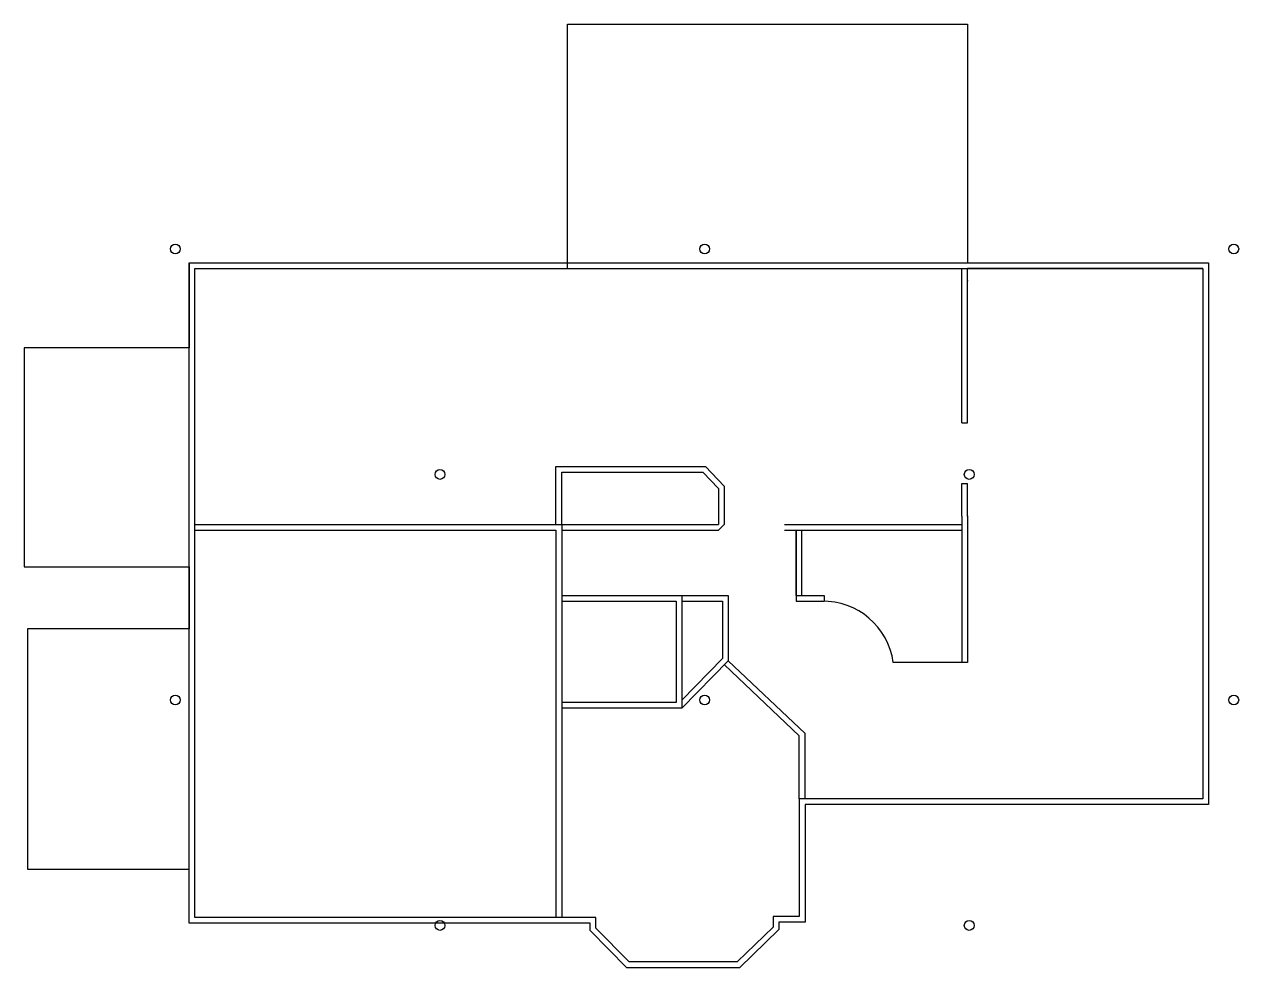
# Model space of a CAD drawing. Header units: feet. Extents: x -8.4 to 53.5, y -1.9 to 46.2.
import ezdxf

# ---------------------------------------------------------------- set-up
doc = ezdxf.new("R2010")
doc.units = ezdxf.units.FT
doc.header["$MEASUREMENT"] = 0
doc.layers.add('GridPoints2', color=170, linetype='Continuous')

msp = doc.modelspace()

# ---------------------------------------------------------------- linework, layer by layer
for p, q in [((19.292, 34), (19.292, 46.167)), ((19.292, 46.167), (39.708, 46.167)), ((39.708, 46.167), (39.708, 34)), ((0, 34), (0, 29.667)), ((19.292, 33.708), (19.292, 34)), ((39.417, 25.833), (39.417, 33.708)), ((51.708, 33.708), (39.708, 33.708)), ((39.708, 25.833), (39.708, 33.708)), ((0, 29.667), (-8.417, 29.667)), ((-8.417, 29.667), (-8.417, 18.5)), ((39.417, 21.083), (39.417, 22.75)), ((39.417, 22.75), (39.708, 22.75)), ((39.708, 21.083), (39.708, 22.75)), ((39.417, 21.083), (39.417, 20.792)), ((39.708, 21.083), (39.708, 20.792)), ((27, 20.371), (27.292, 20.663)), ((0.292, 0.621), (0.292, 20.371)), ((19, 20.371), (19, 17.038)), ((30.958, 17.038), (30.958, 20.371)), ((31.25, 17.038), (31.25, 20.371)), ((-8.417, 18.5), (0, 18.5)), ((0, 18.5), (0, 15.333)), ((30.958, 17.038), (32.396, 17.038)), ((30.958, 16.746), (32.396, 16.746)), ((0, 15.333), (-8.25, 15.333)), ((-8.25, 15.333), (-8.25, 3.083)), ((31.417, 10), (27.5, 13.704)), ((31.125, 9.874), (27.3, 13.493)), ((-8.25, 3.083), (0, 3.083))]:
    msp.add_line(p, q)
for points in [[(0, 0.329), (0, 34), (52, 34), (52, 6.375), (31.417, 6.375), (31.417, 0.375), (30.083, 0.375), (30.083, 0), (28.071, -1.947), (22.321, -1.947), (20.452, -0.046), (20.452, 0.329)], [(0.292, 0.621), (0.292, 33.708), (51.708, 33.708), (51.708, 6.667), (31.125, 6.667), (31.125, 0.667), (29.792, 0.667), (29.792, 0.124), (27.953, -1.656), (22.444, -1.656), (20.743, 0.074), (20.743, 0.621)]]:
    msp.add_lwpolyline(points, close=True)
for points in [[(39.417, 25.833), (39.708, 25.833)], [(18.708, 20.663), (18.708, 23.621), (19.75, 23.621), (19.875, 23.621), (26.333, 23.621), (27.292, 22.617), (27.292, 20.663)], [(19, 20.663), (19, 23.329), (19.75, 23.329), (19.875, 23.329), (26.208, 23.329), (27, 22.5), (27, 20.663)], [(0.292, 20.663), (19, 20.663), (19, 0.621)], [(19, 20.663), (27, 20.663)], [(30.375, 20.663), (39.417, 20.663)], [(39.417, 20.792), (39.417, 20.371)], [(39.708, 20.792), (39.708, 20.371)], [(0.292, 20.371), (18.708, 20.371), (18.708, 0.621)], [(19, 20.371), (27, 20.371)], [(30.375, 20.371), (39.417, 20.371)], [(30.958, 20.371), (30.958, 17.038), (30.958, 16.746)], [(39.417, 20.371), (39.417, 13.621)], [(39.708, 20.371), (39.708, 13.621)], [(19, 17.038), (24.833, 17.038), (25.125, 17.038), (25.125, 16.746), (25.125, 11.579), (25.125, 11.288), (24.833, 11.288), (19, 11.288)], [(19, 16.746), (24.833, 16.746), (24.833, 11.579), (19, 11.579)], [(25.125, 17.038), (27.208, 17.038), (27.5, 17.038), (27.5, 13.704), (25.125, 11.288)], [(25.125, 16.746), (27.208, 16.746), (27.208, 13.824), (25.125, 11.704)], [(32.396, 17.038), (32.396, 16.746)], [(39.417, 13.621), (35.917, 13.621)], [(39.708, 13.621), (39.417, 13.621)], [(31.417, 6.667), (31.417, 10)], [(31.125, 6.667), (31.125, 9.874)]]:
    msp.add_lwpolyline(points)
msp.add_arc((32.325, 13.12), 3.627, 7.93921, 91.12216)
for p in [(39.708, 33.083), (39.708, 21.083)]:
    msp.add_point(p)
at = {"layer": 'GridPoints2'}
for centre in [(-0.708, 34.708), (26.292, 34.708), (53.292, 34.708), (12.792, 23.208), (39.792, 23.208), (-0.708, 11.708), (26.292, 11.708), (53.292, 11.708), (12.792, 0.208), (39.792, 0.208)]:
    msp.add_circle(centre, 0.25, dxfattribs=at)

doc.saveas('drawing.dxf')
